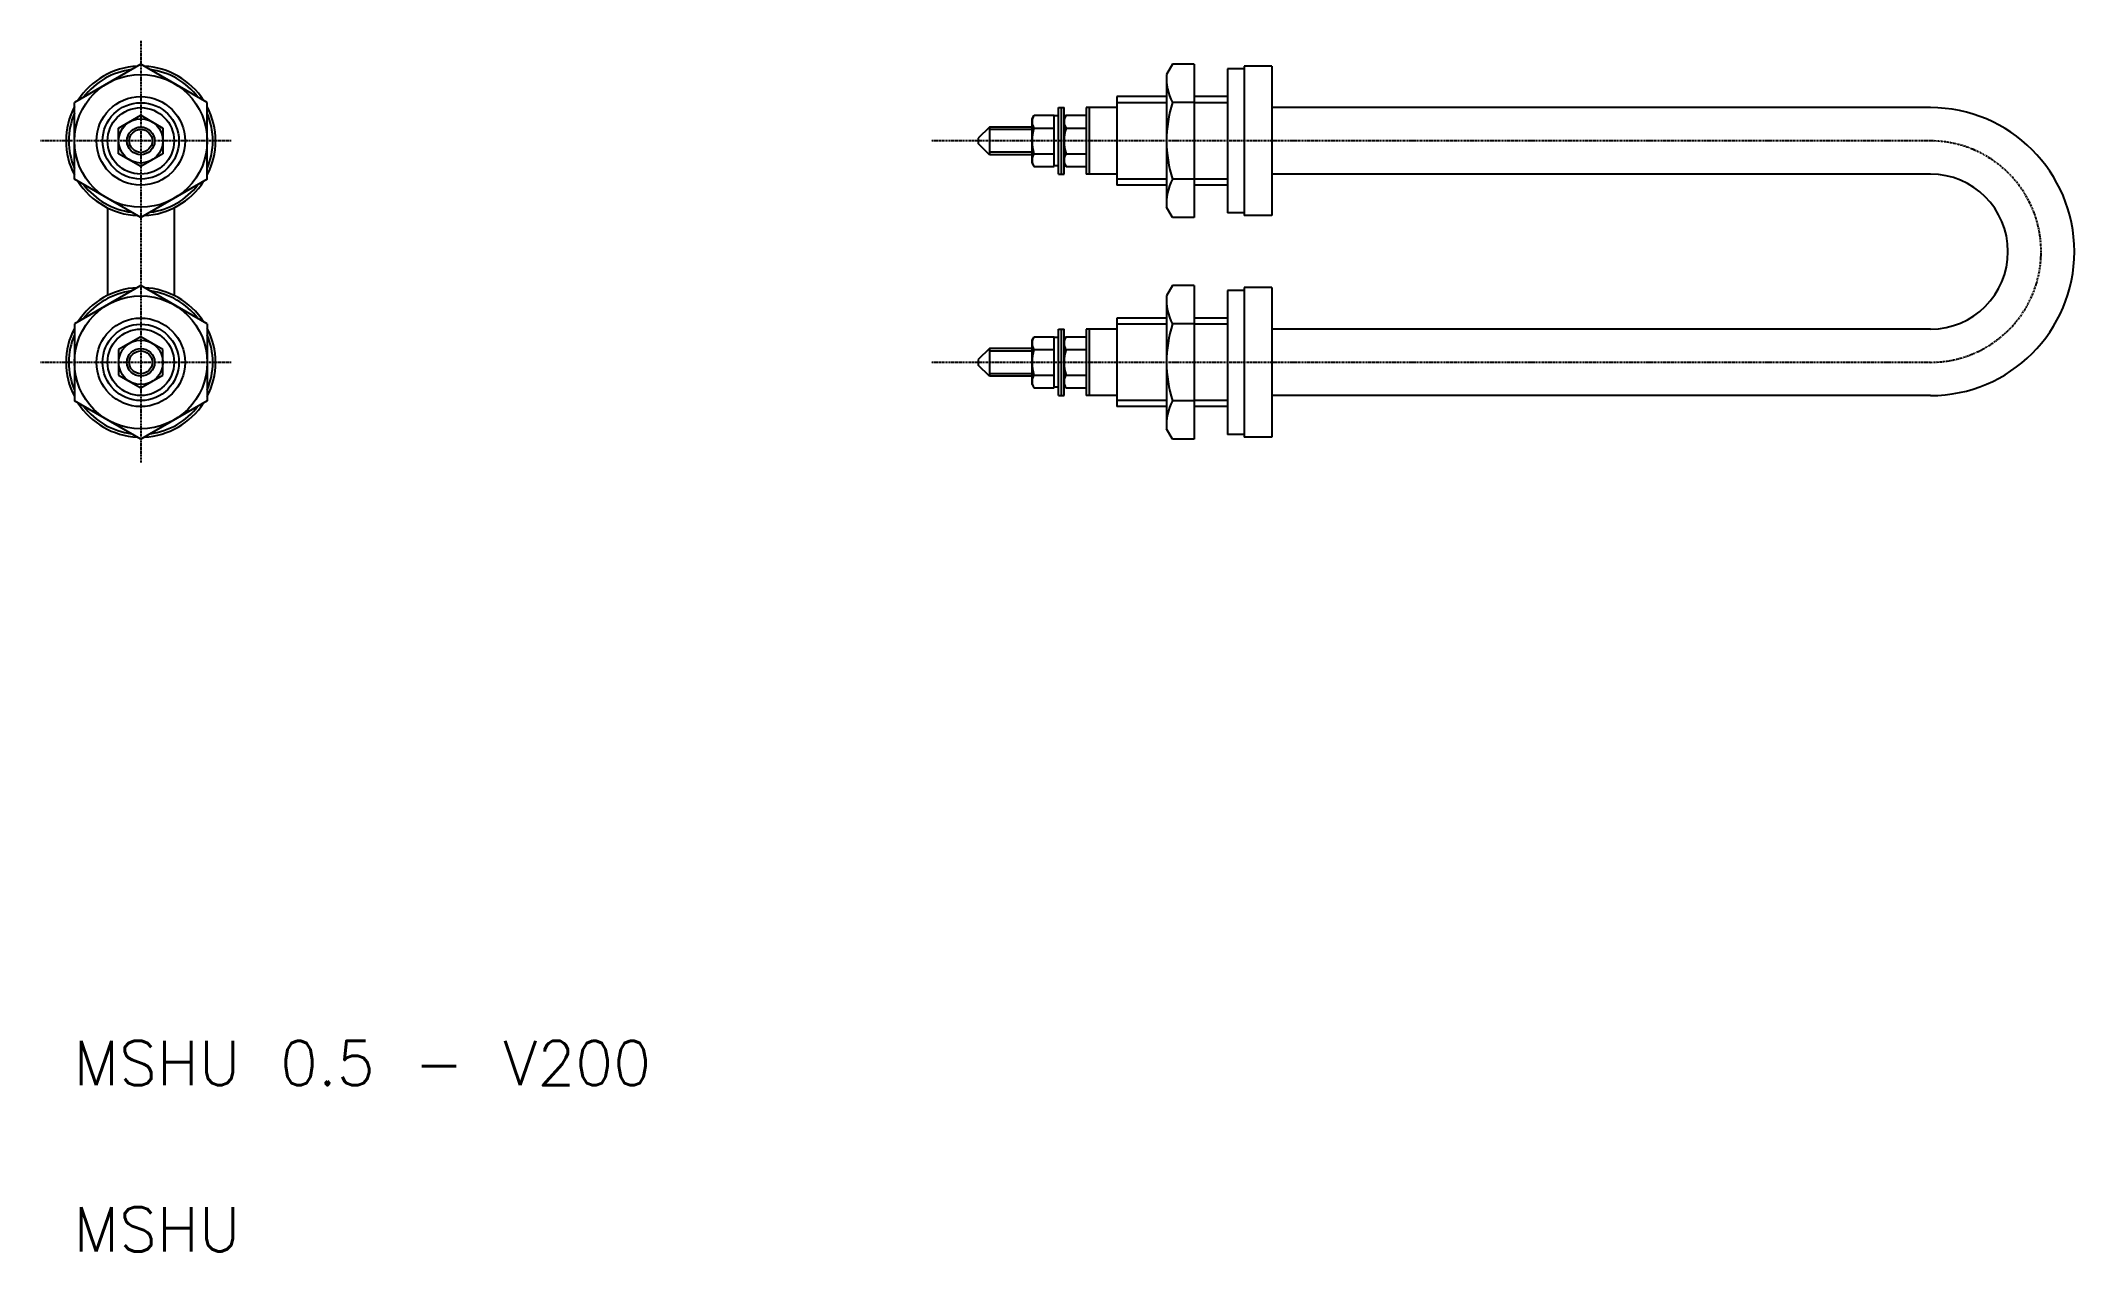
# Model space of a CAD drawing. Extents: x 251 to 618, y 7 to 225.
import ezdxf

# ---------------------------------------------------------------- set-up
doc = ezdxf.new("R2010")
doc.units = 0
doc.header["$LTSCALE"] = 0.25
doc.linetypes.add('CENTER', pattern=[2, 1.25, -0.25, 0.25, -0.25])
doc.layers.get('0').update_dxf_attribs({"linetype": 'CONTINUOUS'})
doc.layers.add('CENTER', color=1, linetype='CENTER')
doc.styles.get("Standard").update_dxf_attribs({"font": 'txt.shx'})

msp = doc.modelspace()

# ---------------------------------------------------------------- linework, layer by layer
at = {"linetype": 'CONTINUOUS'}
for p, q in [((268.86, 221.25), (256.86, 214.32)), ((280.86, 214.32), (268.86, 221.25)), ((455.23, 221.25), (454.16, 219.39)), ((459.16, 221.25), (455.23, 221.25)), ((459.16, 221.25), (459.16, 193.54)), ((468.16, 220.89), (468.16, 193.89)), ((473.16, 220.89), (468.16, 220.89)), ((473.16, 220.89), (473.16, 193.89)), ((454.16, 219.39), (454.16, 195.39)), ((465.16, 220.39), (465.16, 194.39)), ((468.16, 220.39), (465.16, 220.39)), ((256.86, 200.46), (256.86, 214.32)), ((280.86, 200.46), (280.86, 214.32)), ((434.66, 201.39), (434.66, 213.39)), ((434.66, 213.39), (435.66, 213.39)), ((435.16, 201.39), (435.16, 213.39)), ((435.66, 201.39), (435.66, 213.39)), ((439.66, 213.39), (439.66, 201.39)), ((445.16, 213.39), (439.66, 213.39)), ((440.16, 213.39), (440.16, 201.39)), ((454.16, 215.39), (445.16, 215.39)), ((445.16, 215.39), (445.16, 199.39)), ((459.16, 214.32), (455.23, 214.32)), ((465.16, 215.39), (459.16, 215.39)), ((264.86, 209.7), (268.86, 212.01)), ((264.86, 205.08), (264.86, 209.7)), ((268.86, 212.01), (272.86, 209.7)), ((272.86, 209.7), (272.86, 205.08)), ((422.16, 209.89), (420.16, 207.89)), ((429.86, 209.89), (422.16, 209.89)), ((422.16, 209.89), (422.16, 204.89)), ((429.86, 211.39), (430.22, 212.01)), ((429.86, 203.39), (429.86, 211.39)), ((430.22, 212.01), (433.86, 212.01)), ((430.22, 209.7), (433.86, 209.7)), ((433.86, 202.77), (433.86, 212.01)), ((434.66, 211.89), (433.86, 211.89)), ((435.66, 211.39), (436.02, 212.01)), ((436.02, 212.01), (439.66, 212.01)), ((436.02, 209.7), (439.66, 209.7)), ((420.16, 207.89), (420.16, 206.89)), ((422.16, 204.89), (420.16, 206.89)), ((268.86, 202.77), (264.86, 205.08)), ((272.86, 205.08), (268.86, 202.77)), ((429.86, 204.89), (422.16, 204.89)), ((429.86, 203.39), (430.06, 203.04)), ((430.21, 202.77), (433.86, 202.77)), ((430.22, 205.08), (433.86, 205.08)), ((434.66, 202.89), (433.86, 202.89)), ((435.66, 203.39), (435.86, 203.04)), ((436.01, 202.77), (439.66, 202.77)), ((436.02, 205.08), (439.66, 205.08)), ((268.86, 193.54), (256.86, 200.46)), ((280.86, 200.46), (268.86, 193.54)), ((434.66, 201.39), (435.66, 201.39)), ((445.16, 201.39), (439.66, 201.39)), ((454.16, 199.39), (445.16, 199.39)), ((459.16, 200.46), (455.23, 200.46)), ((465.16, 199.39), (459.16, 199.39)), ((455.23, 193.54), (454.16, 195.39)), ((459.16, 193.54), (455.23, 193.54)), ((468.16, 194.39), (465.16, 194.39)), ((473.16, 193.89), (468.16, 193.89)), ((268.86, 181.25), (256.86, 174.32)), ((280.86, 174.32), (268.86, 181.25)), ((455.23, 181.25), (454.16, 179.39)), ((459.16, 181.25), (455.23, 181.25)), ((459.16, 181.25), (459.16, 153.54)), ((465.16, 180.39), (465.16, 154.39)), ((468.16, 180.39), (465.16, 180.39)), ((468.16, 180.89), (468.16, 153.89)), ((473.16, 180.89), (468.16, 180.89)), ((473.16, 180.89), (473.16, 153.89)), ((454.16, 179.39), (454.16, 155.39)), ((256.86, 174.32), (256.86, 160.46)), ((280.86, 174.32), (280.86, 160.46)), ((434.66, 161.39), (434.66, 173.39)), ((434.66, 173.39), (435.66, 173.39)), ((435.16, 161.39), (435.16, 173.39)), ((435.66, 161.39), (435.66, 173.39)), ((439.66, 173.39), (439.66, 161.39)), ((445.16, 173.39), (439.66, 173.39)), ((440.16, 173.39), (440.16, 161.39)), ((445.16, 175.39), (445.16, 159.39)), ((454.16, 175.39), (445.16, 175.39)), ((459.16, 174.32), (455.23, 174.32)), ((465.16, 175.39), (459.16, 175.39)), ((268.86, 172.01), (264.86, 169.7)), ((264.86, 169.7), (264.86, 165.08)), ((272.86, 169.7), (268.86, 172.01)), ((272.86, 165.08), (272.86, 169.7)), ((422.16, 169.89), (420.16, 167.89)), ((422.16, 169.89), (422.16, 164.89)), ((429.86, 169.89), (422.16, 169.89)), ((429.86, 171.39), (430.22, 172.01)), ((429.86, 163.39), (429.86, 171.39)), ((430.22, 172.01), (433.86, 172.01)), ((430.22, 169.7), (433.86, 169.7)), ((433.86, 162.77), (433.86, 172.01)), ((434.66, 171.89), (433.86, 171.89)), ((435.66, 171.39), (436.02, 172.01)), ((436.02, 172.01), (439.66, 172.01)), ((436.02, 169.7), (439.66, 169.7)), ((420.16, 167.89), (420.16, 166.89)), ((422.16, 164.89), (420.16, 166.89)), ((264.86, 165.08), (268.86, 162.77)), ((268.86, 162.77), (272.86, 165.08)), ((429.86, 164.89), (422.16, 164.89)), ((429.86, 163.39), (430.06, 163.04)), ((430.21, 162.77), (433.86, 162.77)), ((430.22, 165.08), (433.86, 165.08)), ((434.66, 162.89), (433.86, 162.89)), ((435.66, 163.39), (435.86, 163.04)), ((436.01, 162.77), (439.66, 162.77)), ((436.02, 165.08), (439.66, 165.08)), ((268.86, 153.54), (256.86, 160.46)), ((280.86, 160.46), (268.86, 153.54)), ((434.66, 161.39), (435.66, 161.39)), ((445.16, 161.39), (439.66, 161.39)), ((454.16, 159.39), (445.16, 159.39)), ((459.16, 160.46), (455.23, 160.46)), ((465.16, 159.39), (459.16, 159.39)), ((455.23, 153.54), (454.16, 155.39)), ((468.16, 154.39), (465.16, 154.39)), ((459.16, 153.54), (455.23, 153.54)), ((473.16, 153.89), (468.16, 153.89))]:
    msp.add_line(p, q, dxfattribs=at)
at = {"color": 3}
for p, q in [((454.16, 214.29), (445.16, 214.29)), ((465.16, 214.29), (459.16, 214.29)), ((429.86, 209.44), (422.16, 209.44)), ((429.86, 205.34), (422.16, 205.34)), ((454.16, 200.49), (445.16, 200.49)), ((465.16, 200.49), (459.16, 200.49)), ((454.16, 174.29), (445.16, 174.29)), ((465.16, 174.29), (459.16, 174.29)), ((429.86, 169.44), (422.16, 169.44)), ((429.86, 165.34), (422.16, 165.34)), ((454.16, 160.49), (445.16, 160.49)), ((465.16, 160.49), (459.16, 160.49))]:
    msp.add_line(p, q, dxfattribs=at)
for p, q in [((592.16, 213.39), (473.16, 213.39)), ((592.16, 201.39), (473.16, 201.39)), ((262.86, 195.3), (262.86, 179.49)), ((274.86, 195.3), (274.86, 179.49)), ((592.16, 173.39), (473.16, 173.39)), ((592.16, 161.39), (473.16, 161.39))]:
    msp.add_line(p, q)
at = {"linetype": 'CONTINUOUS'}
for centre, radius in [((268.86, 207.39), 12), ((268.86, 207.39), 8), ((268.86, 207.39), 6), ((268.86, 207.39), 4), ((268.86, 207.39), 2.5), ((268.86, 167.39), 12), ((268.86, 167.39), 8), ((268.86, 167.39), 6), ((268.86, 167.39), 4), ((268.86, 167.39), 2.5)]:
    msp.add_circle(centre, radius, dxfattribs=at)
at = {"color": 3}
for centre, radius in [((268.86, 207.39), 6.9), ((268.86, 207.39), 2.07), ((268.86, 167.39), 6.9), ((268.86, 167.39), 2.07)]:
    msp.add_circle(centre, radius, dxfattribs=at)
for centre, radius, start, end in [((268.86, 207.39), 13.5, 92.734, 147.266), ((268.86, 207.39), 13.5, 32.734, 87.266), ((268.86, 207.39), 13, 97.3801, 142.6199), ((268.86, 207.39), 13, 37.3801, 82.6199), ((268.86, 207.39), 13.5, 152.734, 207.266), ((268.86, 207.39), 13.5, 332.734, 27.266), ((592.16, 187.39), 26, 270, 90), ((268.86, 207.39), 13, 157.3801, 202.6199), ((268.86, 207.39), 13, 337.3801, 22.6199), ((268.86, 207.39), 13.5, 212.734, 267.266), ((268.86, 207.39), 13, 217.3801, 262.6199), ((268.86, 207.39), 13.5, 272.734, 327.266), ((268.86, 207.39), 13, 277.3801, 322.6199), ((592.16, 187.39), 14, 270, 90), ((268.86, 167.39), 13.5, 92.734, 147.266), ((268.86, 167.39), 13, 97.3801, 142.6199), ((268.86, 167.39), 13.5, 32.734, 87.266), ((268.86, 167.39), 13, 37.3801, 82.6199), ((268.86, 167.39), 13.5, 152.734, 207.266), ((268.86, 167.39), 13.5, 332.734, 27.266), ((268.86, 167.39), 13, 157.3801, 202.6199), ((268.86, 167.39), 13, 337.3801, 22.6199), ((268.86, 167.39), 13.5, 212.734, 267.266), ((268.86, 167.39), 13, 217.3801, 262.6199), ((268.86, 167.39), 13.5, 272.734, 327.266), ((268.86, 167.39), 13, 277.3801, 322.6199)]:
    msp.add_arc(centre, radius, start, end)
at = {"linetype": 'CONTINUOUS'}
for centre, radius, start, end in [((464.14, 218.85), 10, 176.9104, 206.9545), ((477.09, 207.39), 22.93, 162.412, 197.588), ((431.9, 210.86), 2.04, 145.6158, 214.3842), ((437.5, 207.39), 7.64, 162.412, 197.588), ((437.7, 210.86), 2.04, 145.6158, 214.3842), ((443.3, 207.39), 7.64, 162.412, 197.588), ((431.9, 203.93), 2.04, 145.6158, 214.3842), ((437.7, 203.93), 2.04, 145.6158, 214.3842), ((464.14, 195.93), 10, 153.0455, 183.0896), ((464.14, 178.85), 10, 176.9104, 206.9545), ((477.09, 167.39), 22.93, 162.412, 197.588), ((431.9, 170.86), 2.04, 145.6158, 214.3842), ((437.5, 167.39), 7.64, 162.412, 197.588), ((437.7, 170.86), 2.04, 145.6158, 214.3842), ((443.3, 167.39), 7.64, 162.412, 197.588), ((431.9, 163.93), 2.04, 145.6158, 214.3842), ((437.7, 163.93), 2.04, 145.6158, 214.3842), ((464.14, 155.93), 10, 153.0455, 183.0896)]:
    msp.add_arc(centre, radius, start, end, dxfattribs=at)
at = {"layer": 'CENTER', "color": 1, "linetype": 'CENTER'}
for p, q in [((268.86, 225.49), (268.86, 149.3)), ((285.18, 207.39), (250.77, 207.39)), ((592.16, 207.39), (411.67, 207.39)), ((285.18, 167.39), (250.77, 167.39)), ((592.16, 167.39), (411.67, 167.39))]:
    msp.add_line(p, q, dxfattribs=at)
msp.add_arc((592.16, 187.39), 20, 270, 90, dxfattribs=at)

# ---------------------------------------------------------------- texts
for s, p in [('MSHU 0.5 - V200', (256.7, 36.83)), ('MSHU', (256.7, 6.83))]:
    msp.add_text(s, height=8).set_placement(p)

doc.saveas('drawing.dxf')
